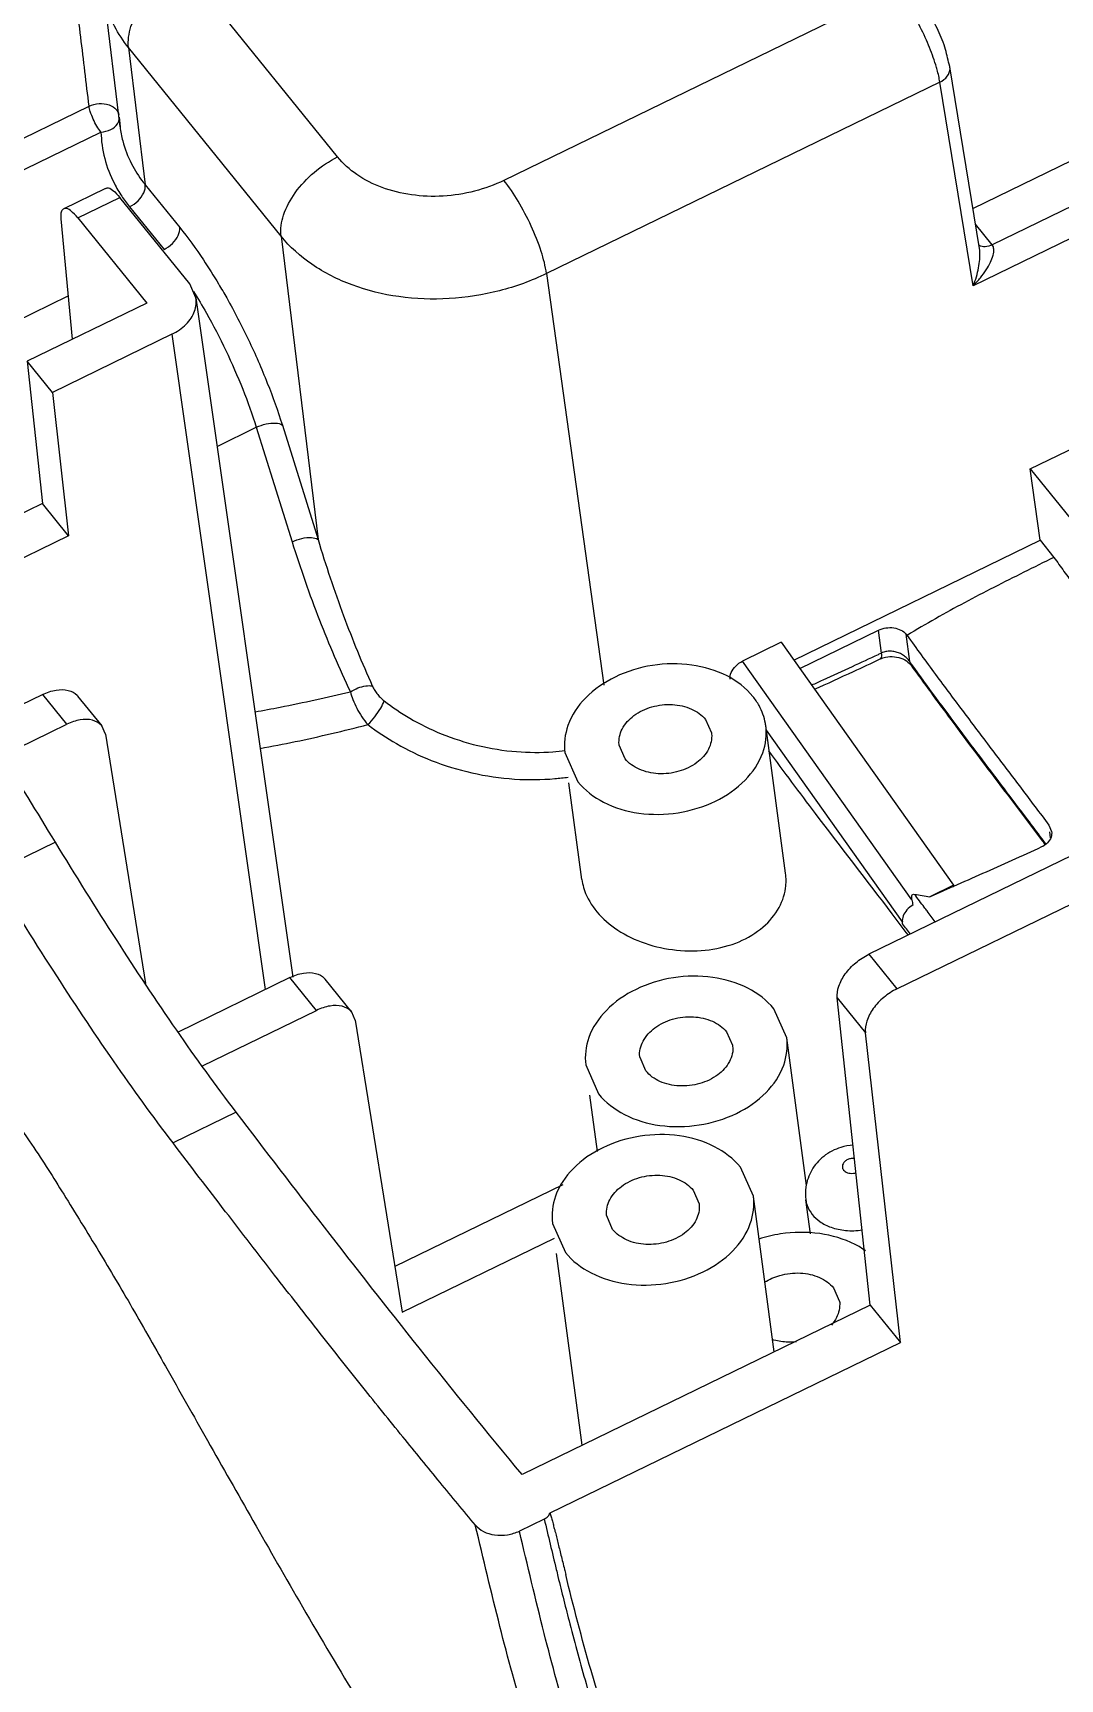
# Model space of a CAD drawing. Header units: inches. Extents: x 157915 to 159347, y -49911 to -48898.
# Drawn here: x 158972.61 to 158984.83, y -49791.46 to -49771.88 of the extents above; entities that cross this region are included whole.
import ezdxf

# ---------------------------------------------------------------- set-up
doc = ezdxf.new("R2010")
doc.units = ezdxf.units.IN
doc.header["$LTSCALE"] = 2
doc.header["$MEASUREMENT"] = 0
doc.layers.get('0').update_dxf_attribs({"linetype": 'CONTINUOUS'})

msp = doc.modelspace()

# ---------------------------------------------------------------- linework, layer by layer
at = {"color": 7, "linetype": 'Continuous'}
for p, q in [((158976.237, -49773.357), (158974.422, -49771.115)), ((158973.648, -49772.999), (158973.451, -49771.373)), ((158982.886, -49771.364), (158978.215, -49773.636)), ((158988.091, -49771.882), (158983.797, -49773.971)), ((158973.749, -49772.056), (158973.948, -49773.689)), ((158975.564, -49774.299), (158973.749, -49772.056)), ((158983.874, -49774.444), (158983.521, -49772.283)), ((158988.408, -49772.271), (158984.026, -49774.402)), ((158983.402, -49772.468), (158978.722, -49774.744)), ((158983.798, -49774.889), (158983.402, -49772.468)), ((158988.918, -49772.4), (158983.798, -49774.889)), ((158972.088, -49773.331), (158973.279, -49772.752)), ((158973.639, -49772.882), (158973.648, -49772.999)), ((158972.229, -49773.64), (158973.421, -49773.06)), ((158973.948, -49773.689), (158974.358, -49774.195)), ((158972.976, -49773.972), (158973.478, -49773.728)), ((158973.145, -49774.082), (158973.645, -49773.838)), ((158974.478, -49774.867), (158973.645, -49773.838)), ((158972.945, -49774.094), (158973.08, -49775.525)), ((158973.145, -49774.082), (158973.965, -49775.095)), ((158973.761, -49773.95), (158974.171, -49774.456)), ((158984.026, -49774.402), (158983.827, -49774.157)), ((158975.564, -49774.299), (158976.004, -49777.906)), ((158974.551, -49775.031), (158974.478, -49774.867)), ((158978.722, -49774.744), (158979.404, -49779.638)), ((158970.86, -49776.066), (158973.031, -49775.01)), ((158974.551, -49775.031), (158975.704, -49783.111)), ((158984.476, -49777.067), (158988.894, -49774.918)), ((158973.965, -49775.095), (158972.544, -49775.786)), ((158974.265, -49775.465), (158972.844, -49776.156)), ((158974.265, -49775.465), (158975.376, -49783.259)), ((158972.544, -49775.786), (158972.726, -49777.479)), ((158972.844, -49776.156), (158972.544, -49775.786)), ((158972.844, -49776.156), (158973.036, -49777.862)), ((158974.803, -49776.799), (158975.269, -49776.572)), ((158975.269, -49776.572), (158975.694, -49777.933)), ((158975.579, -49776.545), (158976.004, -49777.906)), ((158984.476, -49777.067), (158986.544, -49779.621)), ((158984.594, -49777.914), (158984.476, -49777.067)), ((158972.726, -49777.479), (158971.206, -49778.218)), ((158973.036, -49777.862), (158972.726, -49777.479)), ((158973.036, -49777.862), (158971.286, -49778.714)), ((158981.663, -49779.34), (158984.594, -49777.914)), ((158984.594, -49777.914), (158984.759, -49778.119)), ((158981.735, -49779.441), (158982.672, -49778.986)), ((158982.709, -49779.256), (158982.672, -49778.986)), ((158981.514, -49779.129), (158981.055, -49779.352)), ((158981.514, -49779.129), (158983.563, -49782.017)), ((158983, -49779.032), (158983.012, -49779.046)), ((158983.044, -49779.359), (158983, -49779.032)), ((158983.07, -49782.191), (158981.055, -49779.352)), ((158983.057, -49779.398), (158983.044, -49779.359)), ((158983.057, -49779.398), (158983.057, -49779.398)), ((158972.728, -49779.75), (158972, -49780.103)), ((158973.015, -49780.104), (158972.728, -49779.75)), ((158973.434, -49780.124), (158973.146, -49779.769)), ((158972.238, -49780.482), (158973.015, -49780.104)), ((158973.475, -49780.22), (158973.433, -49780.124)), ((158980.615, -49780.047), (158980.686, -49780.207)), ((158981.566, -49781.873), (158981.331, -49780.12)), ((158973.475, -49780.22), (158973.952, -49783.186)), ((158979.656, -49780.513), (158979.586, -49780.353)), ((158982.956, -49782.453), (158981.338, -49780.173)), ((158978.941, -49780.441), (158979.094, -49780.787)), ((158987.29, -49780.537), (158982.557, -49782.839)), ((158979.143, -49781.95), (158978.989, -49780.801)), ((158982.89, -49783.25), (158987.623, -49780.949)), ((158984.7, -49781.304), (158984.732, -49781.379)), ((158972.88, -49781.507), (158972.128, -49781.872)), ((158984.72, -49781.454), (158984.711, -49781.382)), ((158983.563, -49782.017), (158983.283, -49782.154)), ((158983.563, -49782.017), (158983.565, -49782.031)), ((158982.557, -49782.839), (158982.89, -49783.25)), ((158975.67, -49783.116), (158974.338, -49783.764)), ((158975.986, -49783.506), (158975.67, -49783.116)), ((158976.405, -49783.527), (158976.088, -49783.135)), ((158981.58, -49783.833), (158981.427, -49783.487)), ((158982.181, -49783.358), (158982.516, -49783.772)), ((158982.574, -49787.011), (158982.181, -49783.358)), ((158974.63, -49784.166), (158975.986, -49783.506)), ((158976.446, -49783.622), (158976.405, -49783.526)), ((158976.446, -49783.622), (158977.005, -49787.096)), ((158980.864, -49783.761), (158980.934, -49783.92)), ((158981.815, -49785.588), (158981.58, -49783.834)), ((158982.932, -49787.454), (158982.516, -49783.772)), ((158979.905, -49784.227), (158979.835, -49784.067)), ((158979.189, -49784.154), (158979.342, -49784.5)), ((158979.327, -49785.185), (158979.238, -49784.514)), ((158975.03, -49784.717), (158974.278, -49785.083)), ((158981.183, -49785.717), (158981.03, -49785.371)), ((158978.915, -49785.581), (158976.917, -49786.552)), ((158980.467, -49785.645), (158980.538, -49785.805)), ((158981.431, -49787.567), (158981.183, -49785.718)), ((158981.861, -49786.162), (158981.807, -49785.759)), ((158978.793, -49786.039), (158978.946, -49786.385)), ((158979.509, -49786.111), (158979.438, -49785.951)), ((158977.005, -49787.096), (158978.816, -49786.215)), ((158979.146, -49788.678), (158978.841, -49786.399)), ((158982.138, -49786.807), (158982.209, -49786.967)), ((158982.574, -49787.011), (158978.431, -49789.026)), ((158982.574, -49787.011), (158982.932, -49787.454)), ((158978.764, -49789.48), (158982.932, -49787.454)), ((158978.695, -49789.555), (158978.4, -49789.698))]:
    msp.add_line(p, q, dxfattribs=at)
for points, start_tangent, end_tangent in [([(158973.279, -49772.752), (158973.181, -49771.932), (158973.083, -49771.113)], (-0.11901, 0.992893), (-0.118875, 0.992909)), ([(158973.749, -49772.056), (158973.778, -49771.807), (158973.916, -49771.54), (158974.142, -49771.297), (158974.422, -49771.115)], (-0.121111, 0.992639), (0.899307, 0.437318)), ([(158973.749, -49772.056), (158973.583, -49771.803), (158973.48, -49771.528), (158973.451, -49771.373)], (-0.629288, 0.777173), (-0.12007, 0.992765)), ([(158983.521, -49772.283), (158983.52, -49772.279), (158983.47, -49772.079), (158983.382, -49771.854), (158983.264, -49771.625), (158983.129, -49771.418), (158983.094, -49771.374)], (-0.161146, 0.986931), (-0.628312, 0.777962)), ([(158983.268, -49772.028), (158983.154, -49771.784), (158983.022, -49771.555)], (-0.384709, 0.923038), (-0.537879, 0.843022)), ([(158983.37, -49772.319), (158983.353, -49772.263), (158983.268, -49772.028)], (-0.264804, 0.964302), (-0.384709, 0.923038)), ([(158983.402, -49772.468), (158983.37, -49772.319)], (-0.154534, 0.987987), (-0.264804, 0.964302)), ([(158983.402, -49772.468), (158983.49, -49772.396), (158983.523, -49772.304), (158983.521, -49772.283)], (0.894112, 0.447844), (-0.171292, 0.98522)), ([(158973.279, -49772.752), (158973.398, -49772.722)], (0.902905, 0.429839), (0.998348, 0.057452)), ([(158973.398, -49772.722), (158973.517, -49772.738), (158973.605, -49772.797), (158973.634, -49772.851)], (0.998348, 0.057452), (0.275161, -0.961398)), ([(158973.42, -49773.06), (158973.373, -49772.992), (158973.329, -49772.906), (158973.294, -49772.818), (158973.279, -49772.752)], (-0.642436, 0.76634), (-0.092194, 0.995741)), ([(158973.617, -49772.964), (158973.64, -49772.892)], (0.552538, 0.833488), (-0.016766, 0.999859)), ([(158973.42, -49773.06), (158973.537, -49773.03), (158973.617, -49772.964)], (0.997106, 0.076019), (0.552538, 0.833488)), ([(158973.421, -49773.06), (158973.465, -49773.374), (158973.58, -49773.673)], (0.028278, -0.9996), (0.456763, -0.889589)), ([(158973.648, -49772.999), (158973.68, -49773.166)], (0.120124, -0.992759), (0.250913, -0.96801)), ([(158973.68, -49773.166), (158973.783, -49773.437), (158973.923, -49773.657)], (0.250913, -0.96801), (0.608544, -0.79352)), ([(158975.564, -49774.299), (158975.594, -49774.049), (158975.732, -49773.783), (158975.958, -49773.54), (158976.237, -49773.357)], (-0.12111, 0.992639), (0.899307, 0.437318)), ([(158978.215, -49773.636), (158977.867, -49773.763), (158977.491, -49773.822), (158977.115, -49773.807), (158976.765, -49773.72), (158976.465, -49773.566), (158976.237, -49773.357)], (-0.899307, -0.437318), (-0.629288, 0.777173)), ([(158973.58, -49773.673), (158973.668, -49773.824)], (0.456763, -0.889589), (0.552808, -0.833308)), ([(158973.923, -49773.657), (158973.948, -49773.689)], (0.608544, -0.79352), (0.629288, -0.777173)), ([(158973.93, -49773.783), (158973.948, -49773.689)], (0.41022, 0.911987), (-0.12111, 0.992639)), ([(158978.722, -49774.744), (158978.659, -49774.481), (158978.54, -49774.178), (158978.384, -49773.882), (158978.215, -49773.636)], (-0.137933, 0.990442), (-0.629288, 0.777173)), ([(158973.479, -49773.73), (158973.493, -49773.724), (158973.56, -49773.752), (158973.645, -49773.838)], (0.845287, 0.534312), (0.629288, -0.777173)), ([(158973.668, -49773.824), (158973.761, -49773.95)], (0.552808, -0.833308), (0.629288, -0.777173)), ([(158973.761, -49773.95), (158973.862, -49773.878), (158973.93, -49773.783)], (0.899307, 0.437318), (0.41022, 0.911987)), ([(158972.978, -49773.973), (158972.952, -49774.003), (158972.945, -49774.094)], (-0.848384, -0.529382), (0.0934, -0.995629)), ([(158973.145, -49774.082), (158973.059, -49773.995), (158972.991, -49773.968), (158972.978, -49773.973)], (-0.629288, 0.777173), (-0.848384, -0.529382)), ([(158974.171, -49774.456), (158974.271, -49774.385), (158974.34, -49774.289), (158974.358, -49774.195)], (0.899307, 0.437318), (-0.12111, 0.992639)), ([(158974.358, -49774.195), (158974.639, -49774.579)], (0.629206, -0.777239), (0.55486, -0.831943)), ([(158978.722, -49774.744), (158978.163, -49774.948), (158977.564, -49775.041), (158976.966, -49775.018), (158976.409, -49774.879), (158975.931, -49774.633), (158975.564, -49774.299)], (-0.899307, -0.437318), (-0.629288, 0.777173)), ([(158983.798, -49774.889), (158983.885, -49774.794), (158983.954, -49774.699), (158984.005, -49774.609), (158984.036, -49774.526), (158984.044, -49774.454), (158984.026, -49774.402)], (0.711268, 0.702921), (-0.612247, 0.790667)), ([(158983.798, -49774.889), (158983.837, -49774.781), (158983.863, -49774.675), (158983.877, -49774.575), (158983.878, -49774.484), (158983.874, -49774.442)], (0.382287, 0.924043), (-0.160975, 0.986958)), ([(158984.026, -49774.402), (158983.94, -49774.425), (158983.872, -49774.407)], (-0.903081, -0.42947), (-0.803625, 0.595135)), ([(158974.639, -49774.579), (158974.82, -49774.867)], (0.55486, -0.831943), (0.512965, -0.858409)), ([(158974.82, -49774.867), (158974.917, -49775.034), (158975.176, -49775.531), (158975.4, -49776.045), (158975.579, -49776.545)], (0.512965, -0.858409), (0.298715, -0.954342)), ([(158974.265, -49775.465), (158974.435, -49775.345), (158974.535, -49775.189), (158974.551, -49775.031)], (0.899307, 0.437318), (-0.13988, 0.990168)), ([(158974.522, -49774.955), (158974.675, -49775.213)], (0.529265, -0.848457), (0.490617, -0.871375)), ([(158974.675, -49775.213), (158974.906, -49775.658), (158975.107, -49776.119), (158975.269, -49776.572)], (0.490617, -0.871375), (0.297752, -0.954643)), ([(158975.269, -49776.572), (158975.386, -49776.532), (158975.5, -49776.522), (158975.579, -49776.545)], (0.902541, 0.430603), (0.815879, -0.578222)), ([(158975.694, -49777.933), (158975.812, -49777.893), (158975.926, -49777.883), (158976.004, -49777.906)], (0.902541, 0.430603), (0.815879, -0.578222)), ([(158975.694, -49777.933), (158976.021, -49778.864), (158976.388, -49779.717)], (0.298621, -0.954372), (0.4284, -0.903589)), ([(158976.004, -49777.906), (158976.308, -49778.814), (158976.649, -49779.648)], (0.287188, -0.957874), (0.409425, -0.912344)), ([(158984.759, -49778.119), (158984.401, -49778.296), (158984.046, -49778.475), (158983.696, -49778.658), (158983.351, -49778.848), (158983.012, -49779.046)], (-0.898973, -0.438005), (-0.854905, -0.518785)), ([(158984.759, -49778.119), (158984.879, -49778.285), (158984.998, -49778.449)], (0.583157, -0.812359), (0.590057, -0.807362)), ([(158982.672, -49778.986), (158982.761, -49778.958), (158982.855, -49778.957), (158982.939, -49778.984), (158983, -49779.032)], (0.899307, 0.437318), (0.629288, -0.777173)), ([(158983.012, -49779.046), (158983.349, -49779.51)], (0.58292, -0.81253), (0.593457, -0.804866)), ([(158981.178, -49779.773), (158980.87, -49779.529), (158980.45, -49779.4), (158979.983, -49779.404), (158979.539, -49779.542), (158979.185, -49779.792), (158978.977, -49780.117), (158978.941, -49780.441)], (-0.629288, 0.777173), (0.131358, -0.991335)), ([(158980.907, -49779.566), (158980.92, -49779.488), (158980.974, -49779.411), (158981.055, -49779.352)], (-0.137933, 0.990442), (0.899307, 0.437318)), ([(158982.667, -49779.276), (158982.357, -49779.42)], (-0.90583, -0.423641), (-0.907563, -0.419915)), ([(158982.373, -49779.476), (158982.691, -49779.327)], (0.907365, 0.420344), (0.905615, 0.4241)), ([(158982.709, -49779.256), (158982.667, -49779.276)], (-0.905616, -0.424099), (-0.90583, -0.423641)), ([(158982.691, -49779.325), (158982.698, -49779.322), (158982.709, -49779.256)], (0.977731, 0.209863), (-0.103816, 0.994597)), ([(158982.691, -49779.327), (158982.755, -49779.306)], (0.905046, 0.425313), (0.977821, 0.209444)), ([(158982.759, -49779.24), (158982.709, -49779.256)], (-0.980674, -0.195648), (-0.911756, -0.410732)), ([(158982.755, -49779.306), (158982.861, -49779.301), (158982.963, -49779.327), (158983.04, -49779.379)], (0.977821, 0.209444), (0.698115, -0.715985)), ([(158982.922, -49779.258), (158982.869, -49779.242), (158982.814, -49779.235), (158982.759, -49779.24)], (-0.920342, 0.391113), (-0.980674, -0.195648)), ([(158983.044, -49779.359), (158983.011, -49779.319), (158982.97, -49779.285), (158982.922, -49779.258)], (-0.545049, 0.838404), (-0.920342, 0.391113)), ([(158983.04, -49779.379), (158983.057, -49779.398)], (0.698115, -0.715985), (0.585777, -0.810472)), ([(158983.067, -49779.391), (158983.044, -49779.359)], (-0.584697, 0.811252), (-0.583929, 0.811805)), ([(158982.357, -49779.42), (158982.008, -49779.58), (158981.876, -49779.64)], (-0.907563, -0.419915), (-0.910716, -0.413033)), ([(158981.91, -49779.688), (158982.373, -49779.476)], (0.910321, 0.413903), (0.907365, 0.420344)), ([(158983.057, -49779.398), (158983.531, -49780.046), (158984.177, -49780.904), (158984.56, -49781.41)], (0.583983, -0.811766), (0.6018, -0.798647)), ([(158984.618, -49781.465), (158984.446, -49781.237), (158984.17, -49780.872), (158983.909, -49780.526), (158983.644, -49780.175), (158983.356, -49779.787), (158983.067, -49779.391)], (-0.600897, 0.799326), (-0.584697, 0.811252)), ([(158983.349, -49779.51), (158983.691, -49779.968), (158984.031, -49780.419), (158984.369, -49780.865), (158984.7, -49781.304)], (0.593457, -0.804866), (0.6, -0.8)), ([(158972.728, -49779.75), (158972.888, -49779.697), (158973.032, -49779.7), (158973.137, -49779.758), (158973.145, -49779.768)], (0.899307, 0.437318), (0.624994, -0.78063)), ([(158975.254, -49779.956), (158975.552, -49779.9), (158976.388, -49779.717)], (0.984848, 0.17342), (0.972124, 0.234467)), ([(158976.388, -49779.717), (158976.479, -49779.672), (158976.571, -49779.647), (158976.649, -49779.648)], (0.845336, 0.534236), (0.979135, -0.203212)), ([(158976.388, -49779.717), (158976.419, -49779.81), (158976.465, -49779.912), (158976.525, -49780.014), (158976.597, -49780.108)], (0.259661, -0.9657), (0.656323, -0.75448)), ([(158976.649, -49779.648), (158976.672, -49779.691), (158976.704, -49779.738), (158976.743, -49779.783), (158976.79, -49779.825)], (0.409418, -0.912347), (0.788696, -0.614783)), ([(158981.251, -49779.882), (158981.178, -49779.773)], (-0.484072, 0.875028), (-0.629288, 0.777173)), ([(158976.597, -49780.108), (158976.678, -49780.016), (158976.749, -49779.912), (158976.79, -49779.825)], (0.715672, 0.698437), (0.283159, 0.959073)), ([(158976.79, -49779.825), (158977.096, -49780.032), (158977.47, -49780.216), (158977.906, -49780.356), (158978.366, -49780.429), (158978.798, -49780.43)], (0.788749, -0.614715), (0.997194, 0.074863)), ([(158979.586, -49780.353), (158979.585, -49780.343), (158979.622, -49780.16), (158979.761, -49780.001), (158979.975, -49779.897), (158980.22, -49779.869), (158980.448, -49779.923), (158980.615, -49780.047)], (-0.135033, 0.990841), (0.629288, -0.777173)), ([(158981.331, -49780.119), (158981.327, -49780.094), (158981.251, -49779.882)], (-0.131358, 0.991335), (-0.484072, 0.875028)), ([(158973.433, -49780.124), (158973.424, -49780.114), (158973.319, -49780.055), (158973.175, -49780.051), (158973.015, -49780.104)], (-0.625294, 0.78039), (-0.899307, -0.437318)), ([(158975.316, -49780.391), (158975.731, -49780.31), (158976.597, -49780.108)], (0.983575, 0.180502), (0.96928, 0.24596)), ([(158976.597, -49780.108), (158976.937, -49780.334), (158977.351, -49780.533), (158977.834, -49780.681), (158978.343, -49780.755), (158978.821, -49780.75)], (0.79326, -0.608883), (0.996144, 0.087737)), ([(158979.094, -49780.787), (158979.402, -49781.03), (158979.821, -49781.16), (158980.289, -49781.155), (158980.733, -49781.018), (158981.086, -49780.767), (158981.295, -49780.443), (158981.331, -49780.119)], (0.629288, -0.777173), (-0.131358, 0.991335)), ([(158980.686, -49780.207), (158980.687, -49780.217), (158980.649, -49780.4), (158980.51, -49780.559), (158980.297, -49780.663), (158980.052, -49780.691), (158979.823, -49780.637), (158979.656, -49780.513)], (0.135033, -0.990841), (-0.629288, 0.777173)), ([(158972.88, -49781.507), (158972.223, -49780.445)], (-0.520369, 0.853942), (-0.531902, 0.846806)), ([(158978.798, -49780.43), (158978.945, -49780.415)], (0.997194, 0.074863), (0.991554, 0.129691)), ([(158983.027, -49782.61), (158982.836, -49782.358), (158981.922, -49781.164), (158981.366, -49780.418)], (-0.602245, 0.798312), (-0.590193, 0.807263)), ([(158978.821, -49780.75), (158978.98, -49780.732)], (0.996144, 0.087737), (0.990061, 0.140642)), ([(158975.03, -49784.717), (158974.323, -49783.743), (158973.604, -49782.664), (158972.88, -49781.507)], (-0.606296, 0.795239), (-0.520369, 0.853942)), ([(158984.56, -49781.41), (158984.607, -49781.473)], (0.6018, -0.798647), (0.601248, -0.799062)), ([(158984.607, -49781.473), (158984.652, -49781.533)], (0.601248, -0.799062), (0.600659, -0.799505)), ([(158984.67, -49781.526), (158984.613, -49781.563)], (-0.755253, -0.655433), (-0.909295, -0.416153)), ([(158984.663, -49781.525), (158984.618, -49781.465)], (-0.600271, 0.799797), (-0.600897, 0.799326)), ([(158984.683, -49781.514), (158984.67, -49781.526)], (-0.698597, -0.715516), (-0.755253, -0.655433)), ([(158984.725, -49781.447), (158984.683, -49781.514)], (-0.320489, -0.947252), (-0.698597, -0.715516)), ([(158984.732, -49781.379), (158984.725, -49781.447)], (0.130523, -0.991445), (-0.320489, -0.947252)), ([(158984.613, -49781.563), (158984.259, -49781.724), (158983.909, -49781.88), (158983.565, -49782.032)], (-0.909295, -0.416153), (-0.916344, -0.400393)), ([(158974.278, -49785.083), (158973.571, -49784.108), (158972.851, -49783.028), (158972.128, -49781.872)], (-0.606367, 0.795185), (-0.520232, 0.854025)), ([(158979.297, -49782.303), (158979.532, -49782.525), (158979.85, -49782.692), (158980.221, -49782.784), (158980.61, -49782.79), (158980.973, -49782.705), (158981.268, -49782.54), (158981.471, -49782.314), (158981.566, -49782.052), (158981.566, -49781.874)], (0.610233, -0.792222), (-0.131421, 0.991327)), ([(158979.143, -49781.949), (158979.163, -49782.046), (158979.297, -49782.303)], (0.131683, -0.991292), (0.610233, -0.792222)), ([(158983.07, -49782.191), (158983.067, -49782.173), (158983.067, -49782.156), (158983.07, -49782.14), (158983.081, -49782.128), (158983.1, -49782.126)], (-0.179847, 0.983695), (0.989197, -0.14659)), ([(158983.217, -49782.28), (158983.1, -49782.126)], (-0.603933, 0.797035), (-0.606001, 0.795464)), ([(158983.1, -49782.126), (158983.192, -49782.14), (158983.283, -49782.154)], (0.989197, -0.146592), (0.988344, -0.152235)), ([(158983.283, -49782.154), (158983.424, -49782.093), (158983.565, -49782.031)], (0.918642, 0.39509), (0.916344, 0.400393)), ([(158983.08, -49782.254), (158983.011, -49782.312), (158982.966, -49782.383), (158982.956, -49782.453)], (-0.849234, -0.528017), (0.138945, -0.9903)), ([(158983.07, -49782.191), (158983.075, -49782.222), (158983.08, -49782.254)], (0.179847, -0.983695), (0.146991, -0.989138)), ([(158983.348, -49782.454), (158983.25, -49782.324), (158983.217, -49782.28)], (-0.60107, 0.799196), (-0.603933, 0.797035)), ([(158982.959, -49782.477), (158982.956, -49782.453)], (-0.13274, 0.991151), (-0.13274, 0.991151)), ([(158983.051, -49782.599), (158982.959, -49782.477)], (-0.601221, 0.799083), (-0.603085, 0.797677)), ([(158982.181, -49783.358), (158982.199, -49783.22), (158982.277, -49783.073), (158982.403, -49782.939), (158982.557, -49782.839)], (-0.106838, 0.994276), (0.899307, 0.437318)), ([(158975.67, -49783.116), (158975.83, -49783.063), (158975.974, -49783.066), (158976.079, -49783.125), (158976.087, -49783.135)], (0.899307, 0.437318), (0.624994, -0.78063)), ([(158981.427, -49783.487), (158981.119, -49783.243), (158980.699, -49783.114), (158980.232, -49783.118), (158979.787, -49783.256), (158979.434, -49783.506), (158979.225, -49783.83), (158979.189, -49784.154)], (-0.629288, 0.777173), (0.131358, -0.991335)), ([(158982.89, -49783.25), (158982.736, -49783.351), (158982.61, -49783.485), (158982.533, -49783.633), (158982.516, -49783.772)], (-0.899307, -0.437318), (0.112249, -0.99368)), ([(158976.405, -49783.526), (158976.396, -49783.516), (158976.29, -49783.457), (158976.146, -49783.454), (158975.986, -49783.506)], (-0.625294, 0.78039), (-0.899307, -0.437318)), ([(158979.835, -49784.067), (158979.833, -49784.056), (158979.871, -49783.874), (158980.01, -49783.715), (158980.223, -49783.611), (158980.469, -49783.583), (158980.697, -49783.636), (158980.864, -49783.761)], (-0.135033, 0.990841), (0.629288, -0.777173)), ([(158979.342, -49784.5), (158979.65, -49784.744), (158980.07, -49784.874), (158980.538, -49784.869), (158980.982, -49784.731), (158981.335, -49784.481), (158981.544, -49784.157), (158981.58, -49783.833)], (0.629288, -0.777173), (-0.131358, 0.991335)), ([(158980.934, -49783.92), (158980.936, -49783.931), (158980.898, -49784.114), (158980.759, -49784.273), (158980.546, -49784.376), (158980.3, -49784.404), (158980.072, -49784.351), (158979.905, -49784.227)], (0.135033, -0.990841), (-0.629288, 0.777173)), ([(158972.163, -49784.481), (158972.202, -49784.532), (158972.321, -49784.697), (158972.568, -49785.059), (158972.952, -49785.652), (158973.37, -49786.331), (158973.767, -49787), (158974.189, -49787.739), (158974.688, -49788.621), (158975.229, -49789.574), (158975.819, -49790.6), (158976.49, -49791.728), (158977.185, -49792.834), (158977.838, -49793.804), (158978.477, -49794.672), (158979.126, -49795.464), (158979.776, -49796.173), (158980.414, -49796.807), (158981.041, -49797.384), (158981.658, -49797.919), (158982.248, -49798.408), (158982.785, -49798.838), (158983.287, -49799.227), (158983.763, -49799.582), (158984.22, -49799.904), (158984.664, -49800.197), (158985.103, -49800.465), (158985.539, -49800.71), (158985.975, -49800.933), (158986.41, -49801.135), (158986.846, -49801.317), (158987.278, -49801.479), (158987.708, -49801.624), (158988.144, -49801.759), (158988.578, -49801.883), (158988.993, -49801.997), (158989.375, -49802.101), (158989.704, -49802.192)], (-0.805742, 0.592267), (0.962053, -0.272862)), ([(158978.431, -49789.026), (158977.208, -49787.521), (158976.079, -49786.083), (158975.03, -49784.717)], (-0.638437, 0.769674), (-0.606296, 0.795239)), ([(158981.03, -49785.371), (158980.722, -49785.128), (158980.303, -49784.998), (158979.835, -49785.003), (158979.391, -49785.14), (158979.038, -49785.39), (158978.829, -49785.715), (158978.793, -49786.039)], (-0.629288, 0.777173), (0.131358, -0.991335)), ([(158977.876, -49789.627), (158977.456, -49789.121), (158977.012, -49788.577), (158976.537, -49787.988), (158976.03, -49787.348), (158975.487, -49786.654), (158974.904, -49785.9), (158974.278, -49785.083)], (-0.64088, 0.767641), (-0.606367, 0.795185)), ([(158982.225, -49785.135), (158982.02, -49785.243), (158981.878, -49785.406), (158981.808, -49785.608), (158981.807, -49785.759)], (-0.955961, -0.293492), (0.131358, -0.991335)), ([(158982.37, -49785.109), (158982.225, -49785.135)], (-0.997583, -0.069481), (-0.955961, -0.293492)), ([(158982.386, -49785.267), (158982.347, -49785.268), (158982.306, -49785.28), (158982.272, -49785.302), (158982.25, -49785.33), (158982.242, -49785.359), (158982.245, -49785.385), (158982.257, -49785.406)], (-0.995339, 0.09644), (0.629288, -0.777173)), ([(158982.257, -49785.406), (158982.276, -49785.423), (158982.302, -49785.437), (158982.336, -49785.444), (158982.376, -49785.443), (158982.405, -49785.436)], (0.629288, -0.777173), (0.944284, 0.329132)), ([(158979.438, -49785.951), (158979.437, -49785.941), (158979.474, -49785.758), (158979.614, -49785.599), (158979.827, -49785.495), (158980.072, -49785.467), (158980.301, -49785.521), (158980.467, -49785.645)], (-0.135033, 0.990841), (0.629288, -0.777173)), ([(158978.946, -49786.385), (158979.254, -49786.628), (158979.674, -49786.758), (158980.141, -49786.753), (158980.585, -49786.616), (158980.939, -49786.366), (158981.147, -49786.041), (158981.183, -49785.717)], (0.629288, -0.777173), (-0.131358, 0.991335)), ([(158980.538, -49785.805), (158980.539, -49785.815), (158980.502, -49785.998), (158980.363, -49786.157), (158980.149, -49786.261), (158979.904, -49786.289), (158979.675, -49786.235), (158979.509, -49786.111)], (0.135033, -0.990841), (-0.629288, 0.777173)), ([(158981.807, -49785.761), (158981.823, -49785.825), (158981.884, -49785.932)], (0.137344, -0.990523), (0.629288, -0.777173)), ([(158981.884, -49785.932), (158981.975, -49786.017)], (0.629288, -0.777173), (0.818885, -0.573957)), ([(158981.975, -49786.017), (158982.108, -49786.085), (158982.28, -49786.123), (158982.478, -49786.117)], (0.818885, -0.573957), (0.988703, 0.149891)), ([(158982.517, -49786.364), (158982.393, -49786.29), (158981.973, -49786.161), (158981.506, -49786.165), (158981.248, -49786.227)], (-0.820193, 0.572086), (-0.94942, -0.314009)), ([(158981.317, -49786.739), (158981.498, -49786.658), (158981.743, -49786.63), (158981.971, -49786.683), (158982.138, -49786.807)], (0.840394, 0.541977), (0.629288, -0.777173)), ([(158982.209, -49786.967), (158982.21, -49786.978), (158982.172, -49787.16), (158982.112, -49787.248)], (0.135033, -0.990841), (-0.66569, -0.746228)), ([(158981.698, -49787.447), (158981.575, -49787.451), (158981.408, -49787.421)], (-0.993563, -0.11328), (-0.952507, 0.304515)), ([(158978.695, -49789.555), (158978.74, -49789.522), (158978.764, -49789.48)], (0.899307, 0.437318), (0.269541, 0.962989)), ([(158978.695, -49789.555), (158978.838, -49790.154)], (0.231325, -0.972877), (0.23499, -0.971998)), ([(158978.764, -49789.48), (158978.777, -49789.529), (158978.792, -49789.582), (158978.807, -49789.639), (158978.823, -49789.7), (158978.839, -49789.765), (158978.857, -49789.834), (158978.875, -49789.908), (158978.894, -49789.985), (158978.915, -49790.067), (158978.936, -49790.154), (158978.951, -49790.215)], (0.266699, -0.96378), (0.23753, -0.97138)), ([(158979.701, -49794.818), (158979.254, -49793.961), (158978.841, -49793.001), (158978.479, -49791.956), (158978.168, -49790.835), (158977.875, -49789.627)], (-0.494218, 0.869338), (-0.231259, 0.972892)), ([(158977.876, -49789.627), (158977.973, -49789.703), (158978.105, -49789.744), (158978.259, -49789.742), (158978.4, -49789.698)], (0.640934, -0.767596), (0.899306, 0.437321)), ([(158980.208, -49794.815), (158979.768, -49793.982), (158979.361, -49793.047), (158979.003, -49792.025), (158978.694, -49790.915), (158978.4, -49789.699)], (-0.500014, 0.866017), (-0.230544, 0.973062)), ([(158978.838, -49790.154), (158978.858, -49790.238)], (0.23499, -0.971998), (0.236181, -0.971709)), ([(158978.858, -49790.238), (158978.999, -49790.802), (158979.193, -49791.513), (158979.444, -49792.3), (158979.785, -49793.182), (158980.247, -49794.151), (158980.786, -49795.074), (158981.356, -49795.891), (158981.913, -49796.585), (158982.452, -49797.185), (158982.846, -49797.589)], (0.236181, -0.971709), (0.710129, -0.704071)), ([(158981.941, -49796.414), (158980.936, -49795.08), (158979.959, -49793.303), (158979.252, -49791.356), (158978.95, -49790.215)], (-0.646845, 0.762621), (-0.237192, 0.971463))]:
    msp.add_spline(points, degree=3, dxfattribs=dict(at, start_tangent=start_tangent, end_tangent=end_tangent))

doc.saveas('drawing.dxf')
